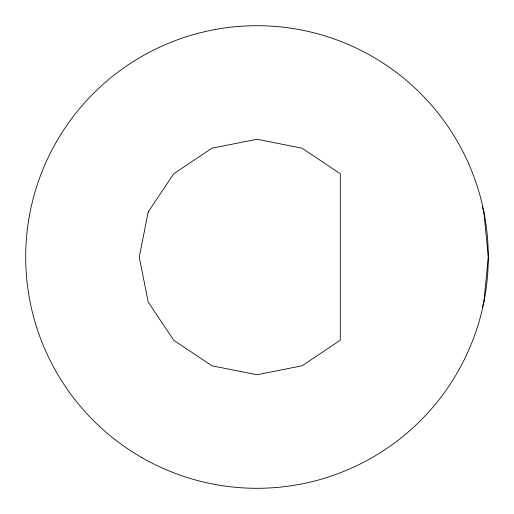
<?xml version="1.0" encoding="UTF-8"?>
<svg xmlns="http://www.w3.org/2000/svg" width="514" height="514" viewBox="0 0 514 514"><rect width="100%" height="100%" fill="white"/><g stroke="black" fill="none" stroke-linecap="round" stroke-linejoin="round"><path stroke-width="0.77" d="M482.235 307.468L483.854 302.123L488.3 257L483.854 211.877L482.235 206.532M148.212 211.935L139.249 257L148.212 302.065L173.738 340.262L211.935 365.788L257 374.751L302.065 365.788L340.262 340.262L340.262 173.738L302.065 148.212L257 139.249L211.935 148.212L173.738 173.738L148.212 211.935M141.35 457.312A231.3 231.3 0 0 0 488.3 257A231.3 231.3 0 0 0 141.35 56.688A231.3 231.3 0 0 0 141.35 457.312"/></g></svg>
